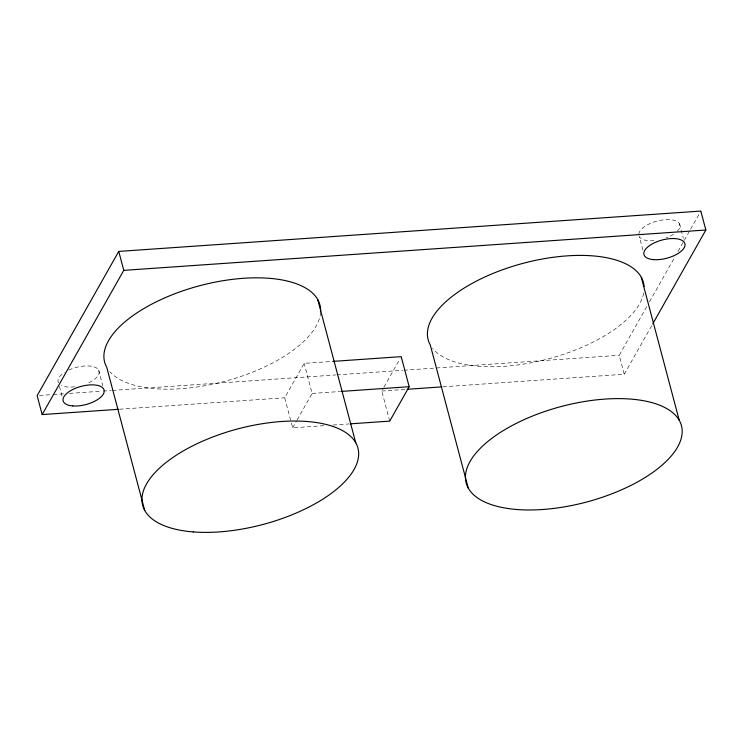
<?xml version="1.0" encoding="UTF-8"?>
<svg xmlns="http://www.w3.org/2000/svg" width="743" height="743" viewBox="0 0 743 743"><rect width="100%" height="100%" fill="white"/><g stroke="black" fill="none" stroke-linecap="round" stroke-linejoin="round"><path stroke-width="0.56" stroke-dasharray="3.71 2.79" d="M323.864 425.683L292.668 427.847L284.68 397.774L304.147 363.373L333.031 361.377M292.668 427.847L296.559 420.965M297.116 419.981L312.125 393.446L304.147 363.373M389.722 421.114L381.744 391.05L383.407 388.097M383.964 387.112L400.087 358.609M442.939 386.806L624.25 374.24L619.225 355.293L647.181 305.875M649.466 301.834L674.579 257.459M677.997 251.403L683.709 241.326M684.275 240.314L689.978 230.228M690.553 229.215L700.825 211.068M624.25 374.24L652.205 324.812M39.463 395.48L52.196 394.598M53.347 394.524L63.768 393.799M69.554 393.4L101.949 391.152M103.11 391.069L111.209 390.512M112.369 390.428L335.706 374.946M336.867 374.871L402.827 370.293M403.978 370.218L435.231 368.045M436.382 367.971L619.225 355.293M312.125 393.446L339.857 391.524M119.549 409.226L284.68 397.774M381.744 391.05L405.994 389.369M333.105 425.042L349.275 423.919M679.473 223.764L683.319 238.252M642.89 250.001L639.342 236.636A21.185 9.399 -14.9 0 0 656.626 240.351M98.633 370.079L102.775 385.673M59.394 386.286L62.347 397.431M68.811 370.051A21.185 9.399 -14.9 0 1 96.729 368.119A21.185 9.399 -14.9 0 1 88.333 382.961M74.727 386.806A21.185 9.399 -14.9 0 1 61.325 385.431M58.502 382.942A21.185 9.399 -14.9 0 1 64.446 372.447M638.794 234.24A21.185 9.399 -14.9 0 1 665.338 219.705A21.185 9.399 -14.9 0 1 676.938 231.593M673.529 234.259A21.185 9.399 -14.9 0 1 666.202 237.89M320.604 312.274A111.385 49.419 -14.9 0 1 228.538 380.286A111.385 49.419 -14.9 0 1 109.778 371.602M643.726 292.974A111.385 49.419 -14.9 0 1 547.74 359.027A111.385 49.419 -14.9 0 1 432.593 348.346"/><path stroke-width="1.11" d="M652.781 323.809L705.85 230.005L700.825 211.068L118.75 251.413L37.15 395.647L42.175 414.585L118.397 409.3M42.175 414.585L123.775 270.359L118.75 251.413M333.031 361.377L401.201 356.649L409.179 386.713L389.722 421.114L350.436 423.835M123.775 270.359L705.85 230.005M341.009 391.44L409.179 386.713M407.145 389.286L441.788 386.88M641.283 277.26L679.288 420.501M468.276 488.151L430.262 344.91A111.385 49.419 -14.9 0 1 521.382 263.784A111.385 49.419 -14.9 0 1 644.107 286.538M317.763 299.68L355.776 442.921M144.755 510.571L106.751 367.33A111.385 49.419 -14.9 0 1 200.211 285.581A111.385 49.419 -14.9 0 1 320.651 311.168M72.749 405.938A21.185 9.399 -14.9 0 0 104.206 391.412A21.185 9.399 -14.9 0 0 73.836 388.998A21.185 9.399 -14.9 0 0 72.749 405.938M653.589 259.632A21.185 9.399 -14.9 0 0 685.037 245.106A21.185 9.399 -14.9 0 0 654.667 242.682A21.185 9.399 -14.9 0 0 653.589 259.632M193.236 531.914A111.385 49.419 -14.9 0 0 358.618 455.515A111.385 49.419 -14.9 0 0 198.938 442.819A111.385 49.419 -14.9 0 0 193.236 531.914M516.756 509.494A111.385 49.419 -14.9 0 0 682.13 433.085A111.385 49.419 -14.9 0 0 522.459 420.389A111.385 49.419 -14.9 0 0 516.756 509.494"/></g></svg>
